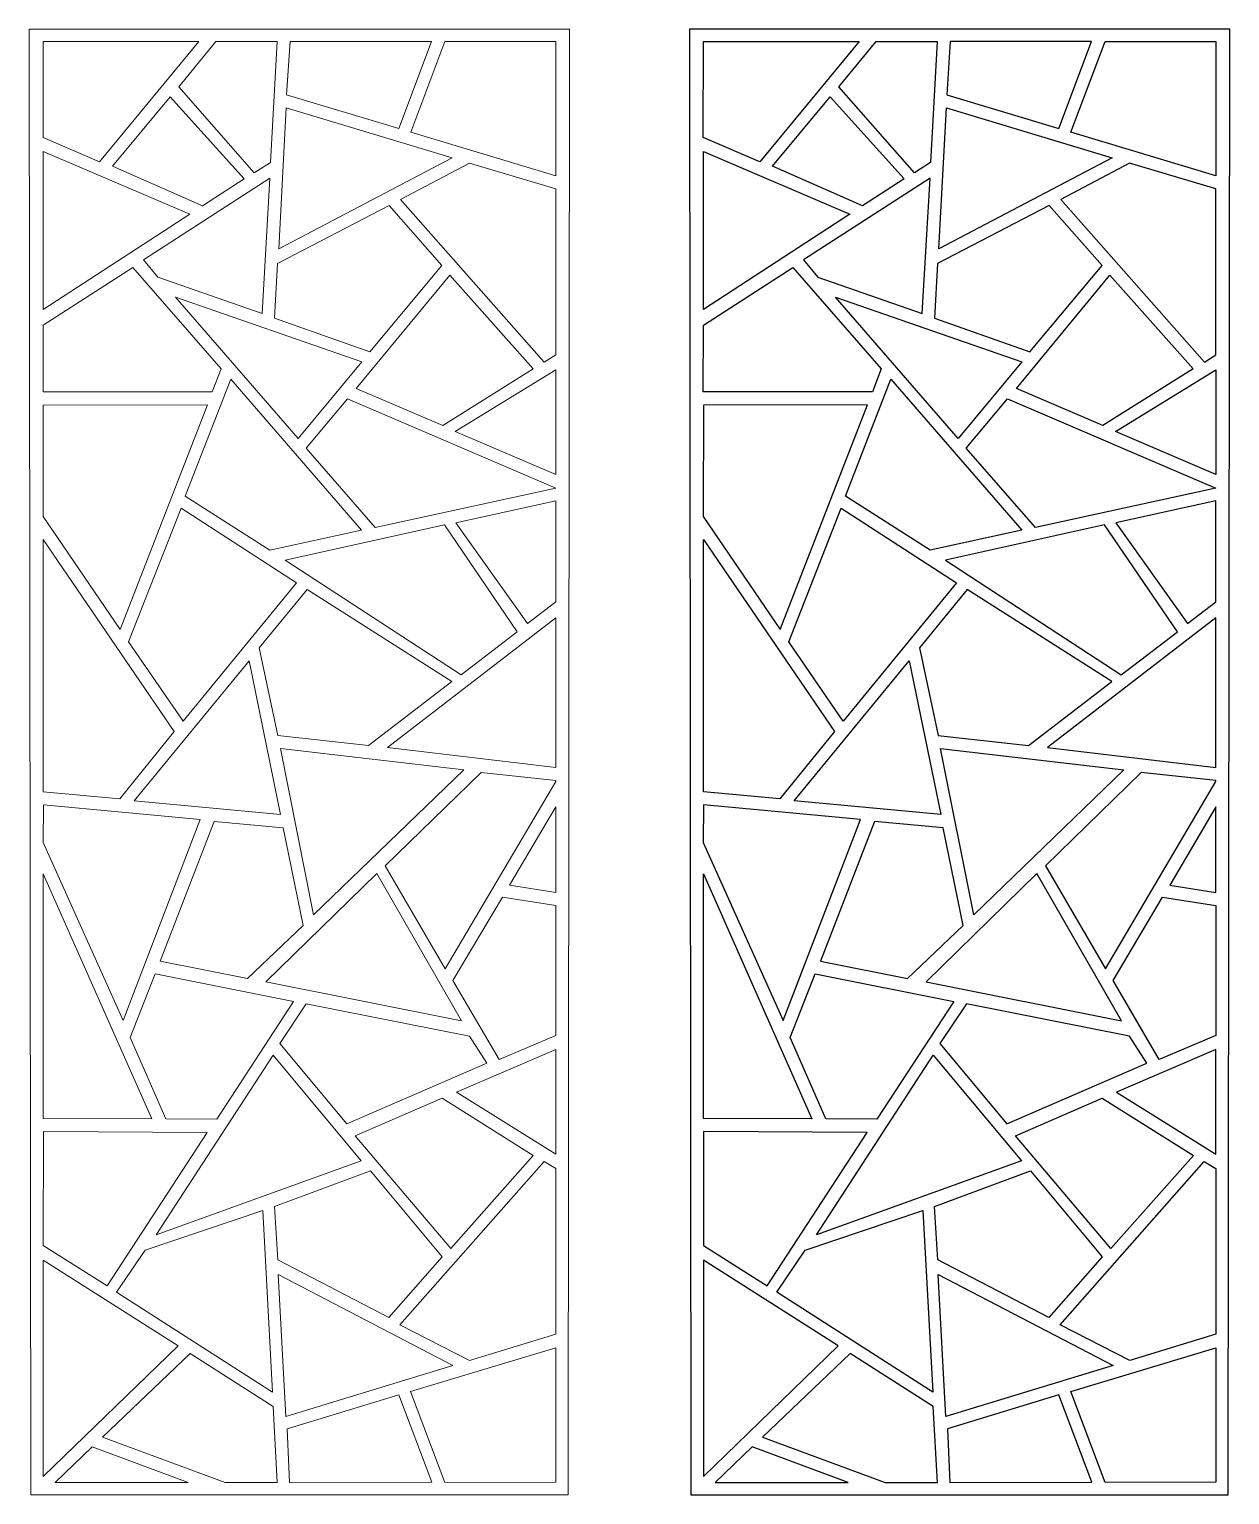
# Model space of a CAD drawing. Header units: centimetres. Extents: x -9.1 to 6.2, y -7.1 to 11.5.
import ezdxf

# ---------------------------------------------------------------- set-up
doc = ezdxf.new("R2010")
doc.units = ezdxf.units.CM
doc.header["$MEASUREMENT"] = 0
doc.layers.add('layer 1', color=7, linetype='Continuous')

msp = doc.modelspace()

# ---------------------------------------------------------------- linework, layer by layer
at = {"layer": 'layer 1', "color": 177, "lineweight": 9}
for points, knots in [([(-9.09888, 11.50676), (-9.09888, 11.50676), (-2.23472, 11.50676), (-2.23472, 11.50676), (-2.23472, 11.50676), (-2.23472, 11.50676), (-2.25412, -7.10787), (-2.25412, -7.10787), (-2.25412, -7.10787), (-2.25412, -7.10787), (-9.07949, -7.10787), (-9.07949, -7.10787), (-9.07949, -7.10787), (-9.07949, -7.10787), (-9.09888, 11.50676), (-9.09888, 11.50676)], [0, 0, 0, 0, 0.2, 0.2, 0.2, 0.2, 0.4, 0.4, 0.4, 0.4, 0.6, 0.6, 0.6, 0.6, 1, 1, 1, 1]), ([(-8.92115, 11.35153), (-8.92115, 11.35153), (-8.92206, 10.13144), (-8.92206, 10.13144), (-8.92206, 10.13144), (-8.92206, 10.13144), (-8.20593, 9.82322), (-8.20593, 9.82322), (-8.20593, 9.82322), (-8.20593, 9.82322), (-6.9431, 11.3514), (-6.9431, 11.3514), (-6.9431, 11.3514), (-6.9431, 11.3514), (-8.92115, 11.35153), (-8.92115, 11.35153)], [0, 0, 0, 0, 0.2, 0.2, 0.2, 0.2, 0.4, 0.4, 0.4, 0.4, 0.6, 0.6, 0.6, 0.6, 1, 1, 1, 1]), ([(-6.72814, 11.35108), (-6.72814, 11.35108), (-7.2, 10.77812), (-7.2, 10.77812), (-7.2, 10.77812), (-7.2, 10.77812), (-6.24027, 9.68517), (-6.24027, 9.68517), (-6.24027, 9.68517), (-6.24027, 9.68517), (-6.03595, 9.81545), (-6.03595, 9.81545), (-6.03595, 9.81545), (-6.03595, 9.81545), (-5.94971, 11.35109), (-5.94971, 11.35109), (-5.94971, 11.35109), (-5.94971, 11.35109), (-6.72814, 11.35108), (-6.72814, 11.35108)], [0, 0, 0, 0, 0.16666667, 0.16666667, 0.16666667, 0.16666667, 0.33333333, 0.33333333, 0.33333333, 0.33333333, 0.5, 0.5, 0.5, 0.5, 0.66666667, 0.66666667, 0.66666667, 0.66666667, 1, 1, 1, 1]), ([(-5.78627, 11.35101), (-5.78627, 11.35101), (-3.98935, 11.35164), (-3.98935, 11.35164), (-3.98935, 11.35164), (-3.98935, 11.35164), (-4.40523, 10.24555), (-4.40523, 10.24555), (-4.40523, 10.24555), (-4.40523, 10.24555), (-5.83023, 10.67649), (-5.83023, 10.67649), (-5.83023, 10.67649), (-5.83023, 10.67649), (-5.78627, 11.35101), (-5.78627, 11.35101)], [0, 0, 0, 0, 0.2, 0.2, 0.2, 0.2, 0.4, 0.4, 0.4, 0.4, 0.6, 0.6, 0.6, 0.6, 1, 1, 1, 1]), ([(-3.81779, 11.35068), (-3.81779, 11.35068), (-4.25178, 10.19959), (-4.25178, 10.19959), (-4.25178, 10.19959), (-4.25178, 10.19959), (-2.4109, 9.6435), (-2.4109, 9.6435), (-2.4109, 9.6435), (-2.4109, 9.6435), (-2.4102, 11.35154), (-2.4102, 11.35154), (-2.4102, 11.35154), (-2.4102, 11.35154), (-3.81779, 11.35068), (-3.81779, 11.35068)], [0, 0, 0, 0, 0.2, 0.2, 0.2, 0.2, 0.4, 0.4, 0.4, 0.4, 0.6, 0.6, 0.6, 0.6, 1, 1, 1, 1]), ([(-7.30945, 10.65057), (-7.30945, 10.65057), (-8.04187, 9.76666), (-8.04187, 9.76666), (-8.04187, 9.76666), (-8.04187, 9.76666), (-6.89815, 9.26235), (-6.89815, 9.26235), (-6.89815, 9.26235), (-6.89815, 9.26235), (-6.36848, 9.60641), (-6.36848, 9.60641), (-6.36848, 9.60641), (-6.36848, 9.60641), (-7.30945, 10.65057), (-7.30945, 10.65057)], [0, 0, 0, 0, 0.2, 0.2, 0.2, 0.2, 0.4, 0.4, 0.4, 0.4, 0.6, 0.6, 0.6, 0.6, 1, 1, 1, 1]), ([(-5.83359, 10.50841), (-5.83359, 10.50841), (-5.93075, 8.7202), (-5.93075, 8.7202), (-5.93075, 8.7202), (-5.93075, 8.7202), (-3.72826, 9.87231), (-3.72826, 9.87231), (-3.72826, 9.87231), (-3.72826, 9.87231), (-5.83359, 10.50841), (-5.83359, 10.50841)], [0, 0, 0, 0, 0.25, 0.25, 0.25, 0.25, 0.5, 0.5, 0.5, 0.5, 1, 1, 1, 1]), ([(-8.92185, 9.95547), (-8.92185, 9.95547), (-8.92153, 7.94608), (-8.92153, 7.94608), (-8.92153, 7.94608), (-8.92153, 7.94608), (-7.06119, 9.1568), (-7.06119, 9.1568), (-7.06119, 9.1568), (-7.06119, 9.1568), (-8.92185, 9.95547), (-8.92185, 9.95547)], [0, 0, 0, 0, 0.25, 0.25, 0.25, 0.25, 0.5, 0.5, 0.5, 0.5, 1, 1, 1, 1]), ([(-3.50806, 9.80477), (-3.50806, 9.80477), (-2.41031, 9.47889), (-2.41031, 9.47889), (-2.41031, 9.47889), (-2.41031, 9.47889), (-2.40924, 7.37084), (-2.40924, 7.37084), (-2.40924, 7.37084), (-2.40924, 7.37084), (-2.55638, 7.27846), (-2.55638, 7.27846), (-2.55638, 7.27846), (-2.55638, 7.27846), (-4.38188, 9.3466), (-4.38188, 9.3466), (-4.38188, 9.3466), (-4.38188, 9.3466), (-3.50806, 9.80477), (-3.50806, 9.80477)], [0, 0, 0, 0, 0.16666667, 0.16666667, 0.16666667, 0.16666667, 0.33333333, 0.33333333, 0.33333333, 0.33333333, 0.5, 0.5, 0.5, 0.5, 0.66666667, 0.66666667, 0.66666667, 0.66666667, 1, 1, 1, 1]), ([(-7.64887, 8.57688), (-7.64887, 8.57688), (-6.04132, 9.61409), (-6.04132, 9.61409), (-6.04132, 9.61409), (-6.04132, 9.61409), (-6.14046, 7.89619), (-6.14046, 7.89619), (-6.14046, 7.89619), (-6.14046, 7.89619), (-7.46606, 8.35834), (-7.46606, 8.35834), (-7.46606, 8.35834), (-7.46606, 8.35834), (-7.64887, 8.57688), (-7.64887, 8.57688)], [0, 0, 0, 0, 0.2, 0.2, 0.2, 0.2, 0.4, 0.4, 0.4, 0.4, 0.6, 0.6, 0.6, 0.6, 1, 1, 1, 1]), ([(-5.94658, 8.53349), (-5.94658, 8.53349), (-4.52859, 9.26903), (-4.52859, 9.26903), (-4.52859, 9.26903), (-4.52859, 9.26903), (-3.85699, 8.50473), (-3.85699, 8.50473), (-3.85699, 8.50473), (-3.85699, 8.50473), (-4.7721, 7.41064), (-4.7721, 7.41064), (-4.7721, 7.41064), (-4.7721, 7.41064), (-5.98509, 7.83655), (-5.98509, 7.83655), (-5.98509, 7.83655), (-5.98509, 7.83655), (-5.94658, 8.53349), (-5.94658, 8.53349)], [0, 0, 0, 0, 0.16666667, 0.16666667, 0.16666667, 0.16666667, 0.33333333, 0.33333333, 0.33333333, 0.33333333, 0.5, 0.5, 0.5, 0.5, 0.66666667, 0.66666667, 0.66666667, 0.66666667, 1, 1, 1, 1]), ([(-8.92099, 7.74779), (-8.92099, 7.74779), (-8.92304, 6.90084), (-8.92304, 6.90084), (-8.92304, 6.90084), (-8.92304, 6.90084), (-6.77446, 6.89963), (-6.77446, 6.89963), (-6.77446, 6.89963), (-6.77446, 6.89963), (-6.66183, 7.1926), (-6.66183, 7.1926), (-6.66183, 7.1926), (-6.66183, 7.1926), (-7.78401, 8.48272), (-7.78401, 8.48272), (-7.78401, 8.48272), (-7.78401, 8.48272), (-8.92099, 7.74779), (-8.92099, 7.74779)], [0, 0, 0, 0, 0.16666667, 0.16666667, 0.16666667, 0.16666667, 0.33333333, 0.33333333, 0.33333333, 0.33333333, 0.5, 0.5, 0.5, 0.5, 0.66666667, 0.66666667, 0.66666667, 0.66666667, 1, 1, 1, 1]), ([(-3.75807, 8.38507), (-3.75807, 8.38507), (-4.94539, 6.94601), (-4.94539, 6.94601), (-4.94539, 6.94601), (-4.94539, 6.94601), (-3.84685, 6.47311), (-3.84685, 6.47311), (-3.84685, 6.47311), (-3.84685, 6.47311), (-2.69941, 7.19326), (-2.69941, 7.19326), (-2.69941, 7.19326), (-2.69941, 7.19326), (-3.75807, 8.38507), (-3.75807, 8.38507)], [0, 0, 0, 0, 0.2, 0.2, 0.2, 0.2, 0.4, 0.4, 0.4, 0.4, 0.6, 0.6, 0.6, 0.6, 1, 1, 1, 1]), ([(-7.24288, 8.10569), (-7.24288, 8.10569), (-5.68281, 6.31051), (-5.68281, 6.31051), (-5.68281, 6.31051), (-5.68281, 6.31051), (-4.87347, 7.28371), (-4.87347, 7.28371), (-4.87347, 7.28371), (-4.87347, 7.28371), (-7.24288, 8.10569), (-7.24288, 8.10569)], [0, 0, 0, 0, 0.25, 0.25, 0.25, 0.25, 0.5, 0.5, 0.5, 0.5, 1, 1, 1, 1]), ([(-2.40977, 7.18167), (-2.40977, 7.18167), (-3.68747, 6.39749), (-3.68747, 6.39749), (-3.68747, 6.39749), (-3.68747, 6.39749), (-2.41031, 5.85242), (-2.41031, 5.85242), (-2.41031, 5.85242), (-2.41031, 5.85242), (-2.40977, 7.18167), (-2.40977, 7.18167)], [0, 0, 0, 0, 0.25, 0.25, 0.25, 0.25, 0.5, 0.5, 0.5, 0.5, 1, 1, 1, 1]), ([(-6.54053, 7.06451), (-6.54053, 7.06451), (-7.11698, 5.57734), (-7.11698, 5.57734), (-7.11698, 5.57734), (-7.11698, 5.57734), (-6.04128, 4.88946), (-6.04128, 4.88946), (-6.04128, 4.88946), (-6.04128, 4.88946), (-4.87638, 5.14264), (-4.87638, 5.14264), (-4.87638, 5.14264), (-4.87638, 5.14264), (-6.54053, 7.06451), (-6.54053, 7.06451)], [0, 0, 0, 0, 0.2, 0.2, 0.2, 0.2, 0.4, 0.4, 0.4, 0.4, 0.6, 0.6, 0.6, 0.6, 1, 1, 1, 1]), ([(-8.92153, 6.73355), (-8.92153, 6.73355), (-6.83633, 6.73658), (-6.83633, 6.73658), (-6.83633, 6.73658), (-6.83633, 6.73658), (-7.944, 3.88085), (-7.944, 3.88085), (-7.944, 3.88085), (-7.944, 3.88085), (-8.92437, 5.31804), (-8.92437, 5.31804), (-8.92437, 5.31804), (-8.92437, 5.31804), (-8.92153, 6.73355), (-8.92153, 6.73355)], [0, 0, 0, 0, 0.2, 0.2, 0.2, 0.2, 0.4, 0.4, 0.4, 0.4, 0.6, 0.6, 0.6, 0.6, 1, 1, 1, 1]), ([(-5.05686, 6.81331), (-5.05686, 6.81331), (-5.58076, 6.18453), (-5.58076, 6.18453), (-5.58076, 6.18453), (-5.58076, 6.18453), (-4.70381, 5.17893), (-4.70381, 5.17893), (-4.70381, 5.17893), (-4.70381, 5.17893), (-2.41016, 5.67736), (-2.41016, 5.67736), (-2.41016, 5.67736), (-2.41016, 5.67736), (-5.05686, 6.81331), (-5.05686, 6.81331)], [0, 0, 0, 0, 0.2, 0.2, 0.2, 0.2, 0.4, 0.4, 0.4, 0.4, 0.6, 0.6, 0.6, 0.6, 1, 1, 1, 1]), ([(-7.17007, 5.42481), (-7.17007, 5.42481), (-7.83754, 3.72411), (-7.83754, 3.72411), (-7.83754, 3.72411), (-7.83754, 3.72411), (-7.14517, 2.71741), (-7.14517, 2.71741), (-7.14517, 2.71741), (-7.14517, 2.71741), (-5.70471, 4.47477), (-5.70471, 4.47477), (-5.70471, 4.47477), (-5.70471, 4.47477), (-7.17007, 5.42481), (-7.17007, 5.42481)], [0, 0, 0, 0, 0.2, 0.2, 0.2, 0.2, 0.4, 0.4, 0.4, 0.4, 0.6, 0.6, 0.6, 0.6, 1, 1, 1, 1]), ([(-3.67999, 5.23857), (-3.67999, 5.23857), (-2.41034, 5.51549), (-2.41034, 5.51549), (-2.41034, 5.51549), (-2.41034, 5.51549), (-2.4099, 4.236), (-2.4099, 4.236), (-2.4099, 4.236), (-2.4099, 4.236), (-2.77087, 3.96052), (-2.77087, 3.96052), (-2.77087, 3.96052), (-2.77087, 3.96052), (-3.67999, 5.23857), (-3.67999, 5.23857)], [0, 0, 0, 0, 0.2, 0.2, 0.2, 0.2, 0.4, 0.4, 0.4, 0.4, 0.6, 0.6, 0.6, 0.6, 1, 1, 1, 1]), ([(-5.84718, 4.76268), (-5.84718, 4.76268), (-3.82517, 5.21128), (-3.82517, 5.21128), (-3.82517, 5.21128), (-3.82517, 5.21128), (-2.89982, 3.85375), (-2.89982, 3.85375), (-2.89982, 3.85375), (-2.89982, 3.85375), (-3.6128, 3.30465), (-3.6128, 3.30465), (-3.6128, 3.30465), (-3.6128, 3.30465), (-5.84718, 4.76268), (-5.84718, 4.76268)], [0, 0, 0, 0, 0.2, 0.2, 0.2, 0.2, 0.4, 0.4, 0.4, 0.4, 0.6, 0.6, 0.6, 0.6, 1, 1, 1, 1]), ([(-8.92175, 5.02436), (-8.92175, 5.02436), (-8.92134, 1.8224), (-8.92134, 1.8224), (-8.92134, 1.8224), (-8.92134, 1.8224), (-7.95012, 1.73153), (-7.95012, 1.73153), (-7.95012, 1.73153), (-7.95012, 1.73153), (-7.25709, 2.58876), (-7.25709, 2.58876), (-7.25709, 2.58876), (-7.25709, 2.58876), (-8.92175, 5.02436), (-8.92175, 5.02436)], [0, 0, 0, 0, 0.2, 0.2, 0.2, 0.2, 0.4, 0.4, 0.4, 0.4, 0.6, 0.6, 0.6, 0.6, 1, 1, 1, 1]), ([(-6.17689, 3.64918), (-6.17689, 3.64918), (-5.57074, 4.39274), (-5.57074, 4.39274), (-5.57074, 4.39274), (-5.57074, 4.39274), (-3.73036, 3.22313), (-3.73036, 3.22313), (-3.73036, 3.22313), (-3.73036, 3.22313), (-4.79003, 2.40933), (-4.79003, 2.40933), (-4.79003, 2.40933), (-4.79003, 2.40933), (-5.94, 2.53534), (-5.94, 2.53534), (-5.94, 2.53534), (-5.94, 2.53534), (-6.17689, 3.64918), (-6.17689, 3.64918)], [0, 0, 0, 0, 0.16666667, 0.16666667, 0.16666667, 0.16666667, 0.33333333, 0.33333333, 0.33333333, 0.33333333, 0.5, 0.5, 0.5, 0.5, 0.66666667, 0.66666667, 0.66666667, 0.66666667, 1, 1, 1, 1]), ([(-4.54805, 2.38416), (-4.54805, 2.38416), (-2.41038, 4.02871), (-2.41038, 4.02871), (-2.41038, 4.02871), (-2.41038, 4.02871), (-2.41025, 2.13002), (-2.41025, 2.13002), (-2.41025, 2.13002), (-2.41025, 2.13002), (-4.54805, 2.38416), (-4.54805, 2.38416)], [0, 0, 0, 0, 0.25, 0.25, 0.25, 0.25, 0.5, 0.5, 0.5, 0.5, 1, 1, 1, 1]), ([(-6.30689, 3.48564), (-6.30689, 3.48564), (-7.76613, 1.70504), (-7.76613, 1.70504), (-7.76613, 1.70504), (-7.76613, 1.70504), (-5.90589, 1.53327), (-5.90589, 1.53327), (-5.90589, 1.53327), (-5.90589, 1.53327), (-6.30689, 3.48564), (-6.30689, 3.48564)], [0, 0, 0, 0, 0.25, 0.25, 0.25, 0.25, 0.5, 0.5, 0.5, 0.5, 1, 1, 1, 1]), ([(-5.90918, 2.37065), (-5.90918, 2.37065), (-5.48729, 0.25854), (-5.48729, 0.25854), (-5.48729, 0.25854), (-5.48729, 0.25854), (-3.57913, 2.09997), (-3.57913, 2.09997), (-3.57913, 2.09997), (-3.57913, 2.09997), (-5.90918, 2.37065), (-5.90918, 2.37065)], [0, 0, 0, 0, 0.25, 0.25, 0.25, 0.25, 0.5, 0.5, 0.5, 0.5, 1, 1, 1, 1]), ([(-3.35802, 2.06536), (-3.35802, 2.06536), (-2.41063, 1.96616), (-2.41063, 1.96616), (-2.41063, 1.96616), (-2.41063, 1.96616), (-2.41052, 1.95257), (-2.41052, 1.95257), (-2.41052, 1.95257), (-2.41052, 1.95257), (-3.8138, -0.42637), (-3.8138, -0.42637), (-3.8138, -0.42637), (-3.8138, -0.42637), (-4.57669, 0.88175), (-4.57669, 0.88175), (-4.57669, 0.88175), (-4.57669, 0.88175), (-3.35802, 2.06536), (-3.35802, 2.06536)], [0, 0, 0, 0, 0.16666667, 0.16666667, 0.16666667, 0.16666667, 0.33333333, 0.33333333, 0.33333333, 0.33333333, 0.5, 0.5, 0.5, 0.5, 0.66666667, 0.66666667, 0.66666667, 0.66666667, 1, 1, 1, 1]), ([(-8.92019, 1.65621), (-8.92019, 1.65621), (-6.92603, 1.46968), (-6.92603, 1.46968), (-6.92603, 1.46968), (-6.92603, 1.46968), (-7.9085, -1.08285), (-7.9085, -1.08285), (-7.9085, -1.08285), (-7.9085, -1.08285), (-8.92318, 1.17605), (-8.92318, 1.17605), (-8.92318, 1.17605), (-8.92318, 1.17605), (-8.92019, 1.65621), (-8.92019, 1.65621)], [0, 0, 0, 0, 0.2, 0.2, 0.2, 0.2, 0.4, 0.4, 0.4, 0.4, 0.6, 0.6, 0.6, 0.6, 1, 1, 1, 1]), ([(-2.41021, 0.54135), (-2.41021, 0.54135), (-2.99728, 0.6365), (-2.99728, 0.6365), (-2.99728, 0.6365), (-2.99728, 0.6365), (-2.41014, 1.62991), (-2.41014, 1.62991), (-2.41014, 1.62991), (-2.41014, 1.62991), (-2.41021, 0.54135), (-2.41021, 0.54135)], [0, 0, 0, 0, 0.25, 0.25, 0.25, 0.25, 0.5, 0.5, 0.5, 0.5, 1, 1, 1, 1]), ([(-6.74906, 1.44275), (-6.74906, 1.44275), (-5.87576, 1.36376), (-5.87576, 1.36376), (-5.87576, 1.36376), (-5.87576, 1.36376), (-5.61934, 0.124), (-5.61934, 0.124), (-5.61934, 0.124), (-5.61934, 0.124), (-6.3264, -0.55188), (-6.3264, -0.55188), (-6.3264, -0.55188), (-6.3264, -0.55188), (-7.435, -0.33112), (-7.435, -0.33112), (-7.435, -0.33112), (-7.435, -0.33112), (-6.74906, 1.44275), (-6.74906, 1.44275)], [0, 0, 0, 0, 0.16666667, 0.16666667, 0.16666667, 0.16666667, 0.33333333, 0.33333333, 0.33333333, 0.33333333, 0.5, 0.5, 0.5, 0.5, 0.66666667, 0.66666667, 0.66666667, 0.66666667, 1, 1, 1, 1]), ([(-8.92165, 0.77909), (-8.92165, 0.77909), (-8.92147, -2.32981), (-8.92147, -2.32981), (-8.92147, -2.32981), (-8.92147, -2.32981), (-7.54303, -2.33135), (-7.54303, -2.33135), (-7.54303, -2.33135), (-7.54303, -2.33135), (-8.92165, 0.77909), (-8.92165, 0.77909)], [0, 0, 0, 0, 0.25, 0.25, 0.25, 0.25, 0.5, 0.5, 0.5, 0.5, 1, 1, 1, 1]), ([(-6.09238, -0.59489), (-6.09238, -0.59489), (-4.68373, 0.78358), (-4.68373, 0.78358), (-4.68373, 0.78358), (-4.68373, 0.78358), (-3.61013, -1.08807), (-3.61013, -1.08807), (-3.61013, -1.08807), (-3.61013, -1.08807), (-6.09238, -0.59489), (-6.09238, -0.59489)], [0, 0, 0, 0, 0.25, 0.25, 0.25, 0.25, 0.5, 0.5, 0.5, 0.5, 1, 1, 1, 1]), ([(-3.71624, -0.57689), (-3.71624, -0.57689), (-3.12961, -1.58135), (-3.12961, -1.58135), (-3.12961, -1.58135), (-3.12961, -1.58135), (-2.41036, -1.27314), (-2.41036, -1.27314), (-2.41036, -1.27314), (-2.41036, -1.27314), (-2.41048, 0.37829), (-2.41048, 0.37829), (-2.41048, 0.37829), (-2.41048, 0.37829), (-3.08819, 0.48393), (-3.08819, 0.48393), (-3.08819, 0.48393), (-3.08819, 0.48393), (-3.71624, -0.57689), (-3.71624, -0.57689)], [0, 0, 0, 0, 0.16666667, 0.16666667, 0.16666667, 0.16666667, 0.33333333, 0.33333333, 0.33333333, 0.33333333, 0.5, 0.5, 0.5, 0.5, 0.66666667, 0.66666667, 0.66666667, 0.66666667, 1, 1, 1, 1]), ([(-7.50166, -0.4926), (-7.50166, -0.4926), (-7.81881, -1.2989), (-7.81881, -1.2989), (-7.81881, -1.2989), (-7.81881, -1.2989), (-7.36386, -2.33244), (-7.36386, -2.33244), (-7.36386, -2.33244), (-7.36386, -2.33244), (-6.71744, -2.33921), (-6.71744, -2.33921), (-6.71744, -2.33921), (-6.71744, -2.33921), (-5.74149, -0.84147), (-5.74149, -0.84147), (-5.74149, -0.84147), (-5.74149, -0.84147), (-7.50166, -0.4926), (-7.50166, -0.4926)], [0, 0, 0, 0, 0.16666667, 0.16666667, 0.16666667, 0.16666667, 0.33333333, 0.33333333, 0.33333333, 0.33333333, 0.5, 0.5, 0.5, 0.5, 0.66666667, 0.66666667, 0.66666667, 0.66666667, 1, 1, 1, 1]), ([(-5.5797, -0.87389), (-5.5797, -0.87389), (-3.50608, -1.2835), (-3.50608, -1.2835), (-3.50608, -1.2835), (-3.50608, -1.2835), (-3.28814, -1.6261), (-3.28814, -1.6261), (-3.28814, -1.6261), (-3.28814, -1.6261), (-5.06537, -2.39794), (-5.06537, -2.39794), (-5.06537, -2.39794), (-5.06537, -2.39794), (-5.91644, -1.3744), (-5.91644, -1.3744), (-5.91644, -1.3744), (-5.91644, -1.3744), (-5.5797, -0.87389), (-5.5797, -0.87389)], [0, 0, 0, 0, 0.16666667, 0.16666667, 0.16666667, 0.16666667, 0.33333333, 0.33333333, 0.33333333, 0.33333333, 0.5, 0.5, 0.5, 0.5, 0.66666667, 0.66666667, 0.66666667, 0.66666667, 1, 1, 1, 1]), ([(-3.67195, -1.99524), (-3.67195, -1.99524), (-2.41032, -1.45065), (-2.41032, -1.45065), (-2.41032, -1.45065), (-2.41032, -1.45065), (-2.40997, -2.78042), (-2.40997, -2.78042), (-2.40997, -2.78042), (-2.40997, -2.78042), (-3.67195, -1.99524), (-3.67195, -1.99524)], [0, 0, 0, 0, 0.25, 0.25, 0.25, 0.25, 0.5, 0.5, 0.5, 0.5, 1, 1, 1, 1]), ([(-6.00201, -1.52467), (-6.00201, -1.52467), (-7.48507, -3.8074), (-7.48507, -3.8074), (-7.48507, -3.8074), (-7.48507, -3.8074), (-4.8818, -2.86776), (-4.8818, -2.86776), (-4.8818, -2.86776), (-4.8818, -2.86776), (-6.00201, -1.52467), (-6.00201, -1.52467)], [0, 0, 0, 0, 0.25, 0.25, 0.25, 0.25, 0.5, 0.5, 0.5, 0.5, 1, 1, 1, 1]), ([(-2.69574, -2.80064), (-2.69574, -2.80064), (-3.85552, -2.07074), (-3.85552, -2.07074), (-3.85552, -2.07074), (-3.85552, -2.07074), (-4.9569, -2.54895), (-4.9569, -2.54895), (-4.9569, -2.54895), (-4.9569, -2.54895), (-3.74509, -3.97914), (-3.74509, -3.97914), (-3.74509, -3.97914), (-3.74509, -3.97914), (-2.69574, -2.80064), (-2.69574, -2.80064)], [0, 0, 0, 0, 0.2, 0.2, 0.2, 0.2, 0.4, 0.4, 0.4, 0.4, 0.6, 0.6, 0.6, 0.6, 1, 1, 1, 1]), ([(-8.91895, -2.49361), (-8.91895, -2.49361), (-6.83902, -2.5052), (-6.83902, -2.5052), (-6.83902, -2.5052), (-6.83902, -2.5052), (-8.11085, -4.45433), (-8.11085, -4.45433), (-8.11085, -4.45433), (-8.11085, -4.45433), (-8.92192, -3.94389), (-8.92192, -3.94389), (-8.92192, -3.94389), (-8.92192, -3.94389), (-8.91895, -2.49361), (-8.91895, -2.49361)], [0, 0, 0, 0, 0.2, 0.2, 0.2, 0.2, 0.4, 0.4, 0.4, 0.4, 0.6, 0.6, 0.6, 0.6, 1, 1, 1, 1]), ([(-2.55967, -2.8768), (-2.55967, -2.8768), (-4.38952, -4.94839), (-4.38952, -4.94839), (-4.38952, -4.94839), (-4.38952, -4.94839), (-3.50508, -5.40143), (-3.50508, -5.40143), (-3.50508, -5.40143), (-3.50508, -5.40143), (-2.41052, -5.07018), (-2.41052, -5.07018), (-2.41052, -5.07018), (-2.41052, -5.07018), (-2.41025, -2.96521), (-2.41025, -2.96521), (-2.41025, -2.96521), (-2.41025, -2.96521), (-2.55967, -2.8768), (-2.55967, -2.8768)], [0, 0, 0, 0, 0.16666667, 0.16666667, 0.16666667, 0.16666667, 0.33333333, 0.33333333, 0.33333333, 0.33333333, 0.5, 0.5, 0.5, 0.5, 0.66666667, 0.66666667, 0.66666667, 0.66666667, 1, 1, 1, 1]), ([(-5.94147, -4.1262), (-5.94147, -4.1262), (-4.53137, -4.85611), (-4.53137, -4.85611), (-4.53137, -4.85611), (-4.53137, -4.85611), (-3.85552, -4.08426), (-3.85552, -4.08426), (-3.85552, -4.08426), (-3.85552, -4.08426), (-4.765, -2.9936), (-4.765, -2.9936), (-4.765, -2.9936), (-4.765, -2.9936), (-5.98319, -3.44665), (-5.98319, -3.44665), (-5.98319, -3.44665), (-5.98319, -3.44665), (-5.94147, -4.1262), (-5.94147, -4.1262)], [0, 0, 0, 0, 0.16666667, 0.16666667, 0.16666667, 0.16666667, 0.33333333, 0.33333333, 0.33333333, 0.33333333, 0.5, 0.5, 0.5, 0.5, 0.66666667, 0.66666667, 0.66666667, 0.66666667, 1, 1, 1, 1]), ([(-7.62691, -4.00036), (-7.62691, -4.00036), (-7.98987, -4.53311), (-7.98987, -4.53311), (-7.98987, -4.53311), (-7.98987, -4.53311), (-6.00821, -5.80414), (-6.00821, -5.80414), (-6.00821, -5.80414), (-6.00821, -5.80414), (-6.13337, -3.49698), (-6.13337, -3.49698), (-6.13337, -3.49698), (-6.13337, -3.49698), (-7.62691, -4.00036), (-7.62691, -4.00036)], [0, 0, 0, 0, 0.2, 0.2, 0.2, 0.2, 0.4, 0.4, 0.4, 0.4, 0.6, 0.6, 0.6, 0.6, 1, 1, 1, 1]), ([(-8.92151, -4.12795), (-8.92151, -4.12795), (-7.20972, -5.21686), (-7.20972, -5.21686), (-7.20972, -5.21686), (-7.20972, -5.21686), (-8.92172, -6.87494), (-8.92172, -6.87494), (-8.92172, -6.87494), (-8.92172, -6.87494), (-8.92151, -4.12795), (-8.92151, -4.12795)], [0, 0, 0, 0, 0.25, 0.25, 0.25, 0.25, 0.5, 0.5, 0.5, 0.5, 1, 1, 1, 1]), ([(-5.93667, -4.30918), (-5.93667, -4.30918), (-5.84134, -6.11455), (-5.84134, -6.11455), (-5.84134, -6.11455), (-5.84134, -6.11455), (-3.71701, -5.46519), (-3.71701, -5.46519), (-3.71701, -5.46519), (-3.71701, -5.46519), (-5.93667, -4.30918), (-5.93667, -4.30918)], [0, 0, 0, 0, 0.25, 0.25, 0.25, 0.25, 0.5, 0.5, 0.5, 0.5, 1, 1, 1, 1]), ([(-8.17045, -6.37703), (-8.17045, -6.37703), (-7.05537, -5.31334), (-7.05537, -5.31334), (-7.05537, -5.31334), (-7.05537, -5.31334), (-5.99988, -5.98871), (-5.99988, -5.98871), (-5.99988, -5.98871), (-5.99988, -5.98871), (-5.94905, -6.95275), (-5.94905, -6.95275), (-5.94905, -6.95275), (-5.94905, -6.95275), (-6.6105, -6.95199), (-6.6105, -6.95199), (-6.6105, -6.95199), (-6.6105, -6.95199), (-8.17045, -6.37703), (-8.17045, -6.37703)], [0, 0, 0, 0, 0.16666667, 0.16666667, 0.16666667, 0.16666667, 0.33333333, 0.33333333, 0.33333333, 0.33333333, 0.5, 0.5, 0.5, 0.5, 0.66666667, 0.66666667, 0.66666667, 0.66666667, 1, 1, 1, 1]), ([(-2.41023, -5.24127), (-2.41023, -5.24127), (-4.25483, -5.79695), (-4.25483, -5.79695), (-4.25483, -5.79695), (-4.25483, -5.79695), (-3.81881, -6.95184), (-3.81881, -6.95184), (-3.81881, -6.95184), (-3.81881, -6.95184), (-2.41132, -6.95077), (-2.41132, -6.95077), (-2.41132, -6.95077), (-2.41132, -6.95077), (-2.41023, -5.24127), (-2.41023, -5.24127)], [0, 0, 0, 0, 0.2, 0.2, 0.2, 0.2, 0.4, 0.4, 0.4, 0.4, 0.6, 0.6, 0.6, 0.6, 1, 1, 1, 1]), ([(-5.82161, -6.27243), (-5.82161, -6.27243), (-4.40621, -5.8377), (-4.40621, -5.8377), (-4.40621, -5.8377), (-4.40621, -5.8377), (-3.98544, -6.94993), (-3.98544, -6.94993), (-3.98544, -6.94993), (-3.98544, -6.94993), (-5.79128, -6.952), (-5.79128, -6.952), (-5.79128, -6.952), (-5.79128, -6.952), (-5.82161, -6.27243), (-5.82161, -6.27243)], [0, 0, 0, 0, 0.2, 0.2, 0.2, 0.2, 0.4, 0.4, 0.4, 0.4, 0.6, 0.6, 0.6, 0.6, 1, 1, 1, 1]), ([(-8.7708, -6.9518), (-8.7708, -6.9518), (-8.30067, -6.50048), (-8.30067, -6.50048), (-8.30067, -6.50048), (-8.30067, -6.50048), (-7.08164, -6.95184), (-7.08164, -6.95184), (-7.08164, -6.95184), (-7.08164, -6.95184), (-8.7708, -6.9518), (-8.7708, -6.9518)], [0, 0, 0, 0, 0.25, 0.25, 0.25, 0.25, 0.5, 0.5, 0.5, 0.5, 1, 1, 1, 1])]:
    msp.add_open_spline(points, degree=3, knots=knots, dxfattribs=at)
at = {"layer": 'layer 1', "color": 242}
for points, knots in [([(-0.71259, 11.50676), (-0.71259, 11.50676), (6.15157, 11.50676), (6.15157, 11.50676), (6.15157, 11.50676), (6.15157, 11.50676), (6.13217, -7.10787), (6.13217, -7.10787), (6.13217, -7.10787), (6.13217, -7.10787), (-0.6932, -7.10787), (-0.6932, -7.10787), (-0.6932, -7.10787), (-0.6932, -7.10787), (-0.71259, 11.50676), (-0.71259, 11.50676)], [0, 0, 0, 0, 0.2, 0.2, 0.2, 0.2, 0.4, 0.4, 0.4, 0.4, 0.6, 0.6, 0.6, 0.6, 1, 1, 1, 1]), ([(-0.53486, 11.35153), (-0.53486, 11.35153), (-0.53577, 10.13144), (-0.53577, 10.13144), (-0.53577, 10.13144), (-0.53577, 10.13144), (0.18036, 9.82322), (0.18036, 9.82322), (0.18036, 9.82322), (0.18036, 9.82322), (1.44319, 11.3514), (1.44319, 11.3514), (1.44319, 11.3514), (1.44319, 11.3514), (-0.53486, 11.35153), (-0.53486, 11.35153)], [0, 0, 0, 0, 0.2, 0.2, 0.2, 0.2, 0.4, 0.4, 0.4, 0.4, 0.6, 0.6, 0.6, 0.6, 1, 1, 1, 1]), ([(1.65815, 11.35108), (1.65815, 11.35108), (1.18629, 10.77812), (1.18629, 10.77812), (1.18629, 10.77812), (1.18629, 10.77812), (2.14602, 9.68517), (2.14602, 9.68517), (2.14602, 9.68517), (2.14602, 9.68517), (2.35034, 9.81545), (2.35034, 9.81545), (2.35034, 9.81545), (2.35034, 9.81545), (2.43658, 11.35109), (2.43658, 11.35109), (2.43658, 11.35109), (2.43658, 11.35109), (1.65815, 11.35108), (1.65815, 11.35108)], [0, 0, 0, 0, 0.16666667, 0.16666667, 0.16666667, 0.16666667, 0.33333333, 0.33333333, 0.33333333, 0.33333333, 0.5, 0.5, 0.5, 0.5, 0.66666667, 0.66666667, 0.66666667, 0.66666667, 1, 1, 1, 1]), ([(2.60002, 11.35101), (2.60002, 11.35101), (4.39694, 11.35164), (4.39694, 11.35164), (4.39694, 11.35164), (4.39694, 11.35164), (3.98106, 10.24555), (3.98106, 10.24555), (3.98106, 10.24555), (3.98106, 10.24555), (2.55606, 10.67649), (2.55606, 10.67649), (2.55606, 10.67649), (2.55606, 10.67649), (2.60002, 11.35101), (2.60002, 11.35101)], [0, 0, 0, 0, 0.2, 0.2, 0.2, 0.2, 0.4, 0.4, 0.4, 0.4, 0.6, 0.6, 0.6, 0.6, 1, 1, 1, 1]), ([(4.5685, 11.35068), (4.5685, 11.35068), (4.13451, 10.19959), (4.13451, 10.19959), (4.13451, 10.19959), (4.13451, 10.19959), (5.97539, 9.6435), (5.97539, 9.6435), (5.97539, 9.6435), (5.97539, 9.6435), (5.97609, 11.35154), (5.97609, 11.35154), (5.97609, 11.35154), (5.97609, 11.35154), (4.5685, 11.35068), (4.5685, 11.35068)], [0, 0, 0, 0, 0.2, 0.2, 0.2, 0.2, 0.4, 0.4, 0.4, 0.4, 0.6, 0.6, 0.6, 0.6, 1, 1, 1, 1]), ([(1.07684, 10.65057), (1.07684, 10.65057), (0.34442, 9.76666), (0.34442, 9.76666), (0.34442, 9.76666), (0.34442, 9.76666), (1.48814, 9.26235), (1.48814, 9.26235), (1.48814, 9.26235), (1.48814, 9.26235), (2.01781, 9.60641), (2.01781, 9.60641), (2.01781, 9.60641), (2.01781, 9.60641), (1.07684, 10.65057), (1.07684, 10.65057)], [0, 0, 0, 0, 0.2, 0.2, 0.2, 0.2, 0.4, 0.4, 0.4, 0.4, 0.6, 0.6, 0.6, 0.6, 1, 1, 1, 1]), ([(2.5527, 10.50841), (2.5527, 10.50841), (2.45554, 8.7202), (2.45554, 8.7202), (2.45554, 8.7202), (2.45554, 8.7202), (4.65803, 9.87231), (4.65803, 9.87231), (4.65803, 9.87231), (4.65803, 9.87231), (2.5527, 10.50841), (2.5527, 10.50841)], [0, 0, 0, 0, 0.25, 0.25, 0.25, 0.25, 0.5, 0.5, 0.5, 0.5, 1, 1, 1, 1]), ([(-0.53556, 9.95547), (-0.53556, 9.95547), (-0.53524, 7.94608), (-0.53524, 7.94608), (-0.53524, 7.94608), (-0.53524, 7.94608), (1.3251, 9.1568), (1.3251, 9.1568), (1.3251, 9.1568), (1.3251, 9.1568), (-0.53556, 9.95547), (-0.53556, 9.95547)], [0, 0, 0, 0, 0.25, 0.25, 0.25, 0.25, 0.5, 0.5, 0.5, 0.5, 1, 1, 1, 1]), ([(4.87823, 9.80477), (4.87823, 9.80477), (5.97598, 9.47889), (5.97598, 9.47889), (5.97598, 9.47889), (5.97598, 9.47889), (5.97705, 7.37084), (5.97705, 7.37084), (5.97705, 7.37084), (5.97705, 7.37084), (5.82991, 7.27846), (5.82991, 7.27846), (5.82991, 7.27846), (5.82991, 7.27846), (4.00441, 9.3466), (4.00441, 9.3466), (4.00441, 9.3466), (4.00441, 9.3466), (4.87823, 9.80477), (4.87823, 9.80477)], [0, 0, 0, 0, 0.16666667, 0.16666667, 0.16666667, 0.16666667, 0.33333333, 0.33333333, 0.33333333, 0.33333333, 0.5, 0.5, 0.5, 0.5, 0.66666667, 0.66666667, 0.66666667, 0.66666667, 1, 1, 1, 1]), ([(0.73742, 8.57688), (0.73742, 8.57688), (2.34497, 9.61409), (2.34497, 9.61409), (2.34497, 9.61409), (2.34497, 9.61409), (2.24583, 7.89619), (2.24583, 7.89619), (2.24583, 7.89619), (2.24583, 7.89619), (0.92023, 8.35834), (0.92023, 8.35834), (0.92023, 8.35834), (0.92023, 8.35834), (0.73742, 8.57688), (0.73742, 8.57688)], [0, 0, 0, 0, 0.2, 0.2, 0.2, 0.2, 0.4, 0.4, 0.4, 0.4, 0.6, 0.6, 0.6, 0.6, 1, 1, 1, 1]), ([(2.43971, 8.53349), (2.43971, 8.53349), (3.8577, 9.26903), (3.8577, 9.26903), (3.8577, 9.26903), (3.8577, 9.26903), (4.5293, 8.50473), (4.5293, 8.50473), (4.5293, 8.50473), (4.5293, 8.50473), (3.61419, 7.41064), (3.61419, 7.41064), (3.61419, 7.41064), (3.61419, 7.41064), (2.4012, 7.83655), (2.4012, 7.83655), (2.4012, 7.83655), (2.4012, 7.83655), (2.43971, 8.53349), (2.43971, 8.53349)], [0, 0, 0, 0, 0.16666667, 0.16666667, 0.16666667, 0.16666667, 0.33333333, 0.33333333, 0.33333333, 0.33333333, 0.5, 0.5, 0.5, 0.5, 0.66666667, 0.66666667, 0.66666667, 0.66666667, 1, 1, 1, 1]), ([(-0.5347, 7.74779), (-0.5347, 7.74779), (-0.53675, 6.90084), (-0.53675, 6.90084), (-0.53675, 6.90084), (-0.53675, 6.90084), (1.61183, 6.89963), (1.61183, 6.89963), (1.61183, 6.89963), (1.61183, 6.89963), (1.72446, 7.1926), (1.72446, 7.1926), (1.72446, 7.1926), (1.72446, 7.1926), (0.60228, 8.48272), (0.60228, 8.48272), (0.60228, 8.48272), (0.60228, 8.48272), (-0.5347, 7.74779), (-0.5347, 7.74779)], [0, 0, 0, 0, 0.16666667, 0.16666667, 0.16666667, 0.16666667, 0.33333333, 0.33333333, 0.33333333, 0.33333333, 0.5, 0.5, 0.5, 0.5, 0.66666667, 0.66666667, 0.66666667, 0.66666667, 1, 1, 1, 1]), ([(4.62822, 8.38507), (4.62822, 8.38507), (3.4409, 6.94601), (3.4409, 6.94601), (3.4409, 6.94601), (3.4409, 6.94601), (4.53944, 6.47311), (4.53944, 6.47311), (4.53944, 6.47311), (4.53944, 6.47311), (5.68688, 7.19326), (5.68688, 7.19326), (5.68688, 7.19326), (5.68688, 7.19326), (4.62822, 8.38507), (4.62822, 8.38507)], [0, 0, 0, 0, 0.2, 0.2, 0.2, 0.2, 0.4, 0.4, 0.4, 0.4, 0.6, 0.6, 0.6, 0.6, 1, 1, 1, 1]), ([(1.14341, 8.10569), (1.14341, 8.10569), (2.70348, 6.31051), (2.70348, 6.31051), (2.70348, 6.31051), (2.70348, 6.31051), (3.51282, 7.28371), (3.51282, 7.28371), (3.51282, 7.28371), (3.51282, 7.28371), (1.14341, 8.10569), (1.14341, 8.10569)], [0, 0, 0, 0, 0.25, 0.25, 0.25, 0.25, 0.5, 0.5, 0.5, 0.5, 1, 1, 1, 1]), ([(5.97652, 7.18167), (5.97652, 7.18167), (4.69882, 6.39749), (4.69882, 6.39749), (4.69882, 6.39749), (4.69882, 6.39749), (5.97598, 5.85242), (5.97598, 5.85242), (5.97598, 5.85242), (5.97598, 5.85242), (5.97652, 7.18167), (5.97652, 7.18167)], [0, 0, 0, 0, 0.25, 0.25, 0.25, 0.25, 0.5, 0.5, 0.5, 0.5, 1, 1, 1, 1]), ([(1.84576, 7.06451), (1.84576, 7.06451), (1.26931, 5.57734), (1.26931, 5.57734), (1.26931, 5.57734), (1.26931, 5.57734), (2.34501, 4.88946), (2.34501, 4.88946), (2.34501, 4.88946), (2.34501, 4.88946), (3.50991, 5.14264), (3.50991, 5.14264), (3.50991, 5.14264), (3.50991, 5.14264), (1.84576, 7.06451), (1.84576, 7.06451)], [0, 0, 0, 0, 0.2, 0.2, 0.2, 0.2, 0.4, 0.4, 0.4, 0.4, 0.6, 0.6, 0.6, 0.6, 1, 1, 1, 1]), ([(-0.53524, 6.73355), (-0.53524, 6.73355), (1.54996, 6.73658), (1.54996, 6.73658), (1.54996, 6.73658), (1.54996, 6.73658), (0.44229, 3.88085), (0.44229, 3.88085), (0.44229, 3.88085), (0.44229, 3.88085), (-0.53808, 5.31804), (-0.53808, 5.31804), (-0.53808, 5.31804), (-0.53808, 5.31804), (-0.53524, 6.73355), (-0.53524, 6.73355)], [0, 0, 0, 0, 0.2, 0.2, 0.2, 0.2, 0.4, 0.4, 0.4, 0.4, 0.6, 0.6, 0.6, 0.6, 1, 1, 1, 1]), ([(3.32943, 6.81331), (3.32943, 6.81331), (2.80553, 6.18453), (2.80553, 6.18453), (2.80553, 6.18453), (2.80553, 6.18453), (3.68248, 5.17893), (3.68248, 5.17893), (3.68248, 5.17893), (3.68248, 5.17893), (5.97613, 5.67736), (5.97613, 5.67736), (5.97613, 5.67736), (5.97613, 5.67736), (3.32943, 6.81331), (3.32943, 6.81331)], [0, 0, 0, 0, 0.2, 0.2, 0.2, 0.2, 0.4, 0.4, 0.4, 0.4, 0.6, 0.6, 0.6, 0.6, 1, 1, 1, 1]), ([(1.21622, 5.42481), (1.21622, 5.42481), (0.54875, 3.72411), (0.54875, 3.72411), (0.54875, 3.72411), (0.54875, 3.72411), (1.24112, 2.71741), (1.24112, 2.71741), (1.24112, 2.71741), (1.24112, 2.71741), (2.68158, 4.47477), (2.68158, 4.47477), (2.68158, 4.47477), (2.68158, 4.47477), (1.21622, 5.42481), (1.21622, 5.42481)], [0, 0, 0, 0, 0.2, 0.2, 0.2, 0.2, 0.4, 0.4, 0.4, 0.4, 0.6, 0.6, 0.6, 0.6, 1, 1, 1, 1]), ([(4.7063, 5.23857), (4.7063, 5.23857), (5.97595, 5.51549), (5.97595, 5.51549), (5.97595, 5.51549), (5.97595, 5.51549), (5.97639, 4.236), (5.97639, 4.236), (5.97639, 4.236), (5.97639, 4.236), (5.61542, 3.96052), (5.61542, 3.96052), (5.61542, 3.96052), (5.61542, 3.96052), (4.7063, 5.23857), (4.7063, 5.23857)], [0, 0, 0, 0, 0.2, 0.2, 0.2, 0.2, 0.4, 0.4, 0.4, 0.4, 0.6, 0.6, 0.6, 0.6, 1, 1, 1, 1]), ([(2.53911, 4.76268), (2.53911, 4.76268), (4.56112, 5.21128), (4.56112, 5.21128), (4.56112, 5.21128), (4.56112, 5.21128), (5.48647, 3.85375), (5.48647, 3.85375), (5.48647, 3.85375), (5.48647, 3.85375), (4.77349, 3.30465), (4.77349, 3.30465), (4.77349, 3.30465), (4.77349, 3.30465), (2.53911, 4.76268), (2.53911, 4.76268)], [0, 0, 0, 0, 0.2, 0.2, 0.2, 0.2, 0.4, 0.4, 0.4, 0.4, 0.6, 0.6, 0.6, 0.6, 1, 1, 1, 1]), ([(-0.53546, 5.02436), (-0.53546, 5.02436), (-0.53505, 1.8224), (-0.53505, 1.8224), (-0.53505, 1.8224), (-0.53505, 1.8224), (0.43617, 1.73153), (0.43617, 1.73153), (0.43617, 1.73153), (0.43617, 1.73153), (1.1292, 2.58876), (1.1292, 2.58876), (1.1292, 2.58876), (1.1292, 2.58876), (-0.53546, 5.02436), (-0.53546, 5.02436)], [0, 0, 0, 0, 0.2, 0.2, 0.2, 0.2, 0.4, 0.4, 0.4, 0.4, 0.6, 0.6, 0.6, 0.6, 1, 1, 1, 1]), ([(2.2094, 3.64918), (2.2094, 3.64918), (2.81555, 4.39274), (2.81555, 4.39274), (2.81555, 4.39274), (2.81555, 4.39274), (4.65593, 3.22313), (4.65593, 3.22313), (4.65593, 3.22313), (4.65593, 3.22313), (3.59626, 2.40933), (3.59626, 2.40933), (3.59626, 2.40933), (3.59626, 2.40933), (2.44629, 2.53534), (2.44629, 2.53534), (2.44629, 2.53534), (2.44629, 2.53534), (2.2094, 3.64918), (2.2094, 3.64918)], [0, 0, 0, 0, 0.16666667, 0.16666667, 0.16666667, 0.16666667, 0.33333333, 0.33333333, 0.33333333, 0.33333333, 0.5, 0.5, 0.5, 0.5, 0.66666667, 0.66666667, 0.66666667, 0.66666667, 1, 1, 1, 1]), ([(3.83824, 2.38416), (3.83824, 2.38416), (5.97591, 4.02871), (5.97591, 4.02871), (5.97591, 4.02871), (5.97591, 4.02871), (5.97604, 2.13002), (5.97604, 2.13002), (5.97604, 2.13002), (5.97604, 2.13002), (3.83824, 2.38416), (3.83824, 2.38416)], [0, 0, 0, 0, 0.25, 0.25, 0.25, 0.25, 0.5, 0.5, 0.5, 0.5, 1, 1, 1, 1]), ([(2.0794, 3.48564), (2.0794, 3.48564), (0.62016, 1.70504), (0.62016, 1.70504), (0.62016, 1.70504), (0.62016, 1.70504), (2.4804, 1.53327), (2.4804, 1.53327), (2.4804, 1.53327), (2.4804, 1.53327), (2.0794, 3.48564), (2.0794, 3.48564)], [0, 0, 0, 0, 0.25, 0.25, 0.25, 0.25, 0.5, 0.5, 0.5, 0.5, 1, 1, 1, 1]), ([(2.47711, 2.37065), (2.47711, 2.37065), (2.899, 0.25854), (2.899, 0.25854), (2.899, 0.25854), (2.899, 0.25854), (4.80716, 2.09997), (4.80716, 2.09997), (4.80716, 2.09997), (4.80716, 2.09997), (2.47711, 2.37065), (2.47711, 2.37065)], [0, 0, 0, 0, 0.25, 0.25, 0.25, 0.25, 0.5, 0.5, 0.5, 0.5, 1, 1, 1, 1]), ([(5.02827, 2.06536), (5.02827, 2.06536), (5.97566, 1.96616), (5.97566, 1.96616), (5.97566, 1.96616), (5.97566, 1.96616), (5.97577, 1.95257), (5.97577, 1.95257), (5.97577, 1.95257), (5.97577, 1.95257), (4.57249, -0.42637), (4.57249, -0.42637), (4.57249, -0.42637), (4.57249, -0.42637), (3.8096, 0.88175), (3.8096, 0.88175), (3.8096, 0.88175), (3.8096, 0.88175), (5.02827, 2.06536), (5.02827, 2.06536)], [0, 0, 0, 0, 0.16666667, 0.16666667, 0.16666667, 0.16666667, 0.33333333, 0.33333333, 0.33333333, 0.33333333, 0.5, 0.5, 0.5, 0.5, 0.66666667, 0.66666667, 0.66666667, 0.66666667, 1, 1, 1, 1]), ([(-0.5339, 1.65621), (-0.5339, 1.65621), (1.46026, 1.46968), (1.46026, 1.46968), (1.46026, 1.46968), (1.46026, 1.46968), (0.47779, -1.08285), (0.47779, -1.08285), (0.47779, -1.08285), (0.47779, -1.08285), (-0.53689, 1.17605), (-0.53689, 1.17605), (-0.53689, 1.17605), (-0.53689, 1.17605), (-0.5339, 1.65621), (-0.5339, 1.65621)], [0, 0, 0, 0, 0.2, 0.2, 0.2, 0.2, 0.4, 0.4, 0.4, 0.4, 0.6, 0.6, 0.6, 0.6, 1, 1, 1, 1]), ([(5.97608, 0.54135), (5.97608, 0.54135), (5.38901, 0.6365), (5.38901, 0.6365), (5.38901, 0.6365), (5.38901, 0.6365), (5.97615, 1.62991), (5.97615, 1.62991), (5.97615, 1.62991), (5.97615, 1.62991), (5.97608, 0.54135), (5.97608, 0.54135)], [0, 0, 0, 0, 0.25, 0.25, 0.25, 0.25, 0.5, 0.5, 0.5, 0.5, 1, 1, 1, 1]), ([(1.63723, 1.44275), (1.63723, 1.44275), (2.51053, 1.36376), (2.51053, 1.36376), (2.51053, 1.36376), (2.51053, 1.36376), (2.76695, 0.124), (2.76695, 0.124), (2.76695, 0.124), (2.76695, 0.124), (2.05989, -0.55188), (2.05989, -0.55188), (2.05989, -0.55188), (2.05989, -0.55188), (0.95129, -0.33112), (0.95129, -0.33112), (0.95129, -0.33112), (0.95129, -0.33112), (1.63723, 1.44275), (1.63723, 1.44275)], [0, 0, 0, 0, 0.16666667, 0.16666667, 0.16666667, 0.16666667, 0.33333333, 0.33333333, 0.33333333, 0.33333333, 0.5, 0.5, 0.5, 0.5, 0.66666667, 0.66666667, 0.66666667, 0.66666667, 1, 1, 1, 1]), ([(-0.53536, 0.77909), (-0.53536, 0.77909), (-0.53518, -2.32981), (-0.53518, -2.32981), (-0.53518, -2.32981), (-0.53518, -2.32981), (0.84326, -2.33135), (0.84326, -2.33135), (0.84326, -2.33135), (0.84326, -2.33135), (-0.53536, 0.77909), (-0.53536, 0.77909)], [0, 0, 0, 0, 0.25, 0.25, 0.25, 0.25, 0.5, 0.5, 0.5, 0.5, 1, 1, 1, 1]), ([(2.29391, -0.59489), (2.29391, -0.59489), (3.70256, 0.78358), (3.70256, 0.78358), (3.70256, 0.78358), (3.70256, 0.78358), (4.77616, -1.08807), (4.77616, -1.08807), (4.77616, -1.08807), (4.77616, -1.08807), (2.29391, -0.59489), (2.29391, -0.59489)], [0, 0, 0, 0, 0.25, 0.25, 0.25, 0.25, 0.5, 0.5, 0.5, 0.5, 1, 1, 1, 1]), ([(4.67005, -0.57689), (4.67005, -0.57689), (5.25668, -1.58135), (5.25668, -1.58135), (5.25668, -1.58135), (5.25668, -1.58135), (5.97593, -1.27314), (5.97593, -1.27314), (5.97593, -1.27314), (5.97593, -1.27314), (5.97581, 0.37829), (5.97581, 0.37829), (5.97581, 0.37829), (5.97581, 0.37829), (5.2981, 0.48393), (5.2981, 0.48393), (5.2981, 0.48393), (5.2981, 0.48393), (4.67005, -0.57689), (4.67005, -0.57689)], [0, 0, 0, 0, 0.16666667, 0.16666667, 0.16666667, 0.16666667, 0.33333333, 0.33333333, 0.33333333, 0.33333333, 0.5, 0.5, 0.5, 0.5, 0.66666667, 0.66666667, 0.66666667, 0.66666667, 1, 1, 1, 1]), ([(0.88463, -0.4926), (0.88463, -0.4926), (0.56748, -1.2989), (0.56748, -1.2989), (0.56748, -1.2989), (0.56748, -1.2989), (1.02243, -2.33244), (1.02243, -2.33244), (1.02243, -2.33244), (1.02243, -2.33244), (1.66885, -2.33921), (1.66885, -2.33921), (1.66885, -2.33921), (1.66885, -2.33921), (2.6448, -0.84147), (2.6448, -0.84147), (2.6448, -0.84147), (2.6448, -0.84147), (0.88463, -0.4926), (0.88463, -0.4926)], [0, 0, 0, 0, 0.16666667, 0.16666667, 0.16666667, 0.16666667, 0.33333333, 0.33333333, 0.33333333, 0.33333333, 0.5, 0.5, 0.5, 0.5, 0.66666667, 0.66666667, 0.66666667, 0.66666667, 1, 1, 1, 1]), ([(2.80659, -0.87389), (2.80659, -0.87389), (4.88021, -1.2835), (4.88021, -1.2835), (4.88021, -1.2835), (4.88021, -1.2835), (5.09815, -1.6261), (5.09815, -1.6261), (5.09815, -1.6261), (5.09815, -1.6261), (3.32092, -2.39794), (3.32092, -2.39794), (3.32092, -2.39794), (3.32092, -2.39794), (2.46985, -1.3744), (2.46985, -1.3744), (2.46985, -1.3744), (2.46985, -1.3744), (2.80659, -0.87389), (2.80659, -0.87389)], [0, 0, 0, 0, 0.16666667, 0.16666667, 0.16666667, 0.16666667, 0.33333333, 0.33333333, 0.33333333, 0.33333333, 0.5, 0.5, 0.5, 0.5, 0.66666667, 0.66666667, 0.66666667, 0.66666667, 1, 1, 1, 1]), ([(4.71434, -1.99524), (4.71434, -1.99524), (5.97597, -1.45065), (5.97597, -1.45065), (5.97597, -1.45065), (5.97597, -1.45065), (5.97632, -2.78042), (5.97632, -2.78042), (5.97632, -2.78042), (5.97632, -2.78042), (4.71434, -1.99524), (4.71434, -1.99524)], [0, 0, 0, 0, 0.25, 0.25, 0.25, 0.25, 0.5, 0.5, 0.5, 0.5, 1, 1, 1, 1]), ([(2.38428, -1.52467), (2.38428, -1.52467), (0.90122, -3.8074), (0.90122, -3.8074), (0.90122, -3.8074), (0.90122, -3.8074), (3.50449, -2.86776), (3.50449, -2.86776), (3.50449, -2.86776), (3.50449, -2.86776), (2.38428, -1.52467), (2.38428, -1.52467)], [0, 0, 0, 0, 0.25, 0.25, 0.25, 0.25, 0.5, 0.5, 0.5, 0.5, 1, 1, 1, 1]), ([(5.69055, -2.80064), (5.69055, -2.80064), (4.53077, -2.07074), (4.53077, -2.07074), (4.53077, -2.07074), (4.53077, -2.07074), (3.42939, -2.54895), (3.42939, -2.54895), (3.42939, -2.54895), (3.42939, -2.54895), (4.6412, -3.97914), (4.6412, -3.97914), (4.6412, -3.97914), (4.6412, -3.97914), (5.69055, -2.80064), (5.69055, -2.80064)], [0, 0, 0, 0, 0.2, 0.2, 0.2, 0.2, 0.4, 0.4, 0.4, 0.4, 0.6, 0.6, 0.6, 0.6, 1, 1, 1, 1]), ([(-0.53266, -2.49361), (-0.53266, -2.49361), (1.54727, -2.5052), (1.54727, -2.5052), (1.54727, -2.5052), (1.54727, -2.5052), (0.27544, -4.45433), (0.27544, -4.45433), (0.27544, -4.45433), (0.27544, -4.45433), (-0.53563, -3.94389), (-0.53563, -3.94389), (-0.53563, -3.94389), (-0.53563, -3.94389), (-0.53266, -2.49361), (-0.53266, -2.49361)], [0, 0, 0, 0, 0.2, 0.2, 0.2, 0.2, 0.4, 0.4, 0.4, 0.4, 0.6, 0.6, 0.6, 0.6, 1, 1, 1, 1]), ([(5.82662, -2.8768), (5.82662, -2.8768), (3.99677, -4.94839), (3.99677, -4.94839), (3.99677, -4.94839), (3.99677, -4.94839), (4.88121, -5.40143), (4.88121, -5.40143), (4.88121, -5.40143), (4.88121, -5.40143), (5.97577, -5.07018), (5.97577, -5.07018), (5.97577, -5.07018), (5.97577, -5.07018), (5.97604, -2.96521), (5.97604, -2.96521), (5.97604, -2.96521), (5.97604, -2.96521), (5.82662, -2.8768), (5.82662, -2.8768)], [0, 0, 0, 0, 0.16666667, 0.16666667, 0.16666667, 0.16666667, 0.33333333, 0.33333333, 0.33333333, 0.33333333, 0.5, 0.5, 0.5, 0.5, 0.66666667, 0.66666667, 0.66666667, 0.66666667, 1, 1, 1, 1]), ([(2.44482, -4.1262), (2.44482, -4.1262), (3.85492, -4.85611), (3.85492, -4.85611), (3.85492, -4.85611), (3.85492, -4.85611), (4.53077, -4.08426), (4.53077, -4.08426), (4.53077, -4.08426), (4.53077, -4.08426), (3.62129, -2.9936), (3.62129, -2.9936), (3.62129, -2.9936), (3.62129, -2.9936), (2.4031, -3.44665), (2.4031, -3.44665), (2.4031, -3.44665), (2.4031, -3.44665), (2.44482, -4.1262), (2.44482, -4.1262)], [0, 0, 0, 0, 0.16666667, 0.16666667, 0.16666667, 0.16666667, 0.33333333, 0.33333333, 0.33333333, 0.33333333, 0.5, 0.5, 0.5, 0.5, 0.66666667, 0.66666667, 0.66666667, 0.66666667, 1, 1, 1, 1]), ([(0.75938, -4.00036), (0.75938, -4.00036), (0.39642, -4.53311), (0.39642, -4.53311), (0.39642, -4.53311), (0.39642, -4.53311), (2.37808, -5.80414), (2.37808, -5.80414), (2.37808, -5.80414), (2.37808, -5.80414), (2.25292, -3.49698), (2.25292, -3.49698), (2.25292, -3.49698), (2.25292, -3.49698), (0.75938, -4.00036), (0.75938, -4.00036)], [0, 0, 0, 0, 0.2, 0.2, 0.2, 0.2, 0.4, 0.4, 0.4, 0.4, 0.6, 0.6, 0.6, 0.6, 1, 1, 1, 1]), ([(-0.53522, -4.12795), (-0.53522, -4.12795), (1.17657, -5.21686), (1.17657, -5.21686), (1.17657, -5.21686), (1.17657, -5.21686), (-0.53543, -6.87494), (-0.53543, -6.87494), (-0.53543, -6.87494), (-0.53543, -6.87494), (-0.53522, -4.12795), (-0.53522, -4.12795)], [0, 0, 0, 0, 0.25, 0.25, 0.25, 0.25, 0.5, 0.5, 0.5, 0.5, 1, 1, 1, 1]), ([(2.44962, -4.30918), (2.44962, -4.30918), (2.54495, -6.11455), (2.54495, -6.11455), (2.54495, -6.11455), (2.54495, -6.11455), (4.66928, -5.46519), (4.66928, -5.46519), (4.66928, -5.46519), (4.66928, -5.46519), (2.44962, -4.30918), (2.44962, -4.30918)], [0, 0, 0, 0, 0.25, 0.25, 0.25, 0.25, 0.5, 0.5, 0.5, 0.5, 1, 1, 1, 1]), ([(0.21584, -6.37703), (0.21584, -6.37703), (1.33092, -5.31334), (1.33092, -5.31334), (1.33092, -5.31334), (1.33092, -5.31334), (2.38641, -5.98871), (2.38641, -5.98871), (2.38641, -5.98871), (2.38641, -5.98871), (2.43724, -6.95275), (2.43724, -6.95275), (2.43724, -6.95275), (2.43724, -6.95275), (1.77579, -6.95199), (1.77579, -6.95199), (1.77579, -6.95199), (1.77579, -6.95199), (0.21584, -6.37703), (0.21584, -6.37703)], [0, 0, 0, 0, 0.16666667, 0.16666667, 0.16666667, 0.16666667, 0.33333333, 0.33333333, 0.33333333, 0.33333333, 0.5, 0.5, 0.5, 0.5, 0.66666667, 0.66666667, 0.66666667, 0.66666667, 1, 1, 1, 1]), ([(5.97606, -5.24127), (5.97606, -5.24127), (4.13146, -5.79695), (4.13146, -5.79695), (4.13146, -5.79695), (4.13146, -5.79695), (4.56748, -6.95184), (4.56748, -6.95184), (4.56748, -6.95184), (4.56748, -6.95184), (5.97497, -6.95077), (5.97497, -6.95077), (5.97497, -6.95077), (5.97497, -6.95077), (5.97606, -5.24127), (5.97606, -5.24127)], [0, 0, 0, 0, 0.2, 0.2, 0.2, 0.2, 0.4, 0.4, 0.4, 0.4, 0.6, 0.6, 0.6, 0.6, 1, 1, 1, 1]), ([(2.56468, -6.27243), (2.56468, -6.27243), (3.98008, -5.8377), (3.98008, -5.8377), (3.98008, -5.8377), (3.98008, -5.8377), (4.40085, -6.94993), (4.40085, -6.94993), (4.40085, -6.94993), (4.40085, -6.94993), (2.59501, -6.952), (2.59501, -6.952), (2.59501, -6.952), (2.59501, -6.952), (2.56468, -6.27243), (2.56468, -6.27243)], [0, 0, 0, 0, 0.2, 0.2, 0.2, 0.2, 0.4, 0.4, 0.4, 0.4, 0.6, 0.6, 0.6, 0.6, 1, 1, 1, 1]), ([(-0.38451, -6.9518), (-0.38451, -6.9518), (0.08562, -6.50048), (0.08562, -6.50048), (0.08562, -6.50048), (0.08562, -6.50048), (1.30465, -6.95184), (1.30465, -6.95184), (1.30465, -6.95184), (1.30465, -6.95184), (-0.38451, -6.9518), (-0.38451, -6.9518)], [0, 0, 0, 0, 0.25, 0.25, 0.25, 0.25, 0.5, 0.5, 0.5, 0.5, 1, 1, 1, 1])]:
    msp.add_open_spline(points, degree=3, knots=knots, dxfattribs=at)

doc.saveas('drawing.dxf')
